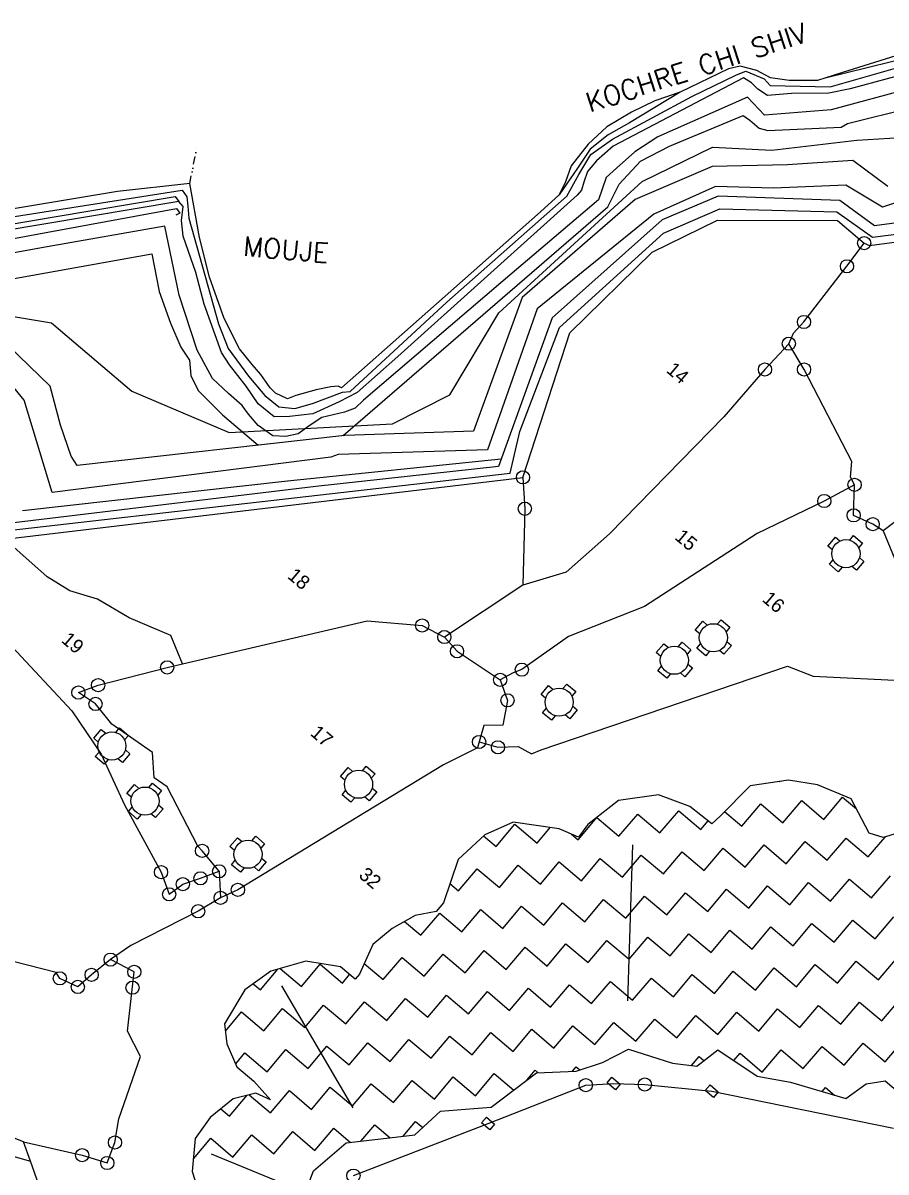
# Model space of a CAD drawing. Header units: metres. Extents: x 343167 to 344976, y 1761516 to 1763297.
# Drawn here: x 343777 to 344332, y 1762542 to 1763279 of the extents above; entities that cross this region are included whole.
import ezdxf

# ---------------------------------------------------------------- set-up
doc = ezdxf.new("R2010")
doc.units = ezdxf.units.M
doc.header["$MEASUREMENT"] = 0
doc.linetypes.add('DIVIDE', pattern=[1.25, 0.5, -0.25, 0, -0.25, 0, -0.25])
for name, color, linetype in [('LINE_WATER', 4, 'Continuous'), ('POLY_HATCH', 12, 'Continuous'), ('POLY_PARCEL', 6, 'Continuous'), ('POLY_WATER', 4, 'Continuous'), ('SYM_ARROW', 1, 'Continuous'), ('TEXT_MAPOUT', 7, 'Continuous'), ('TEXT_PARCEL', 7, 'Continuous'), ('V_BOUND_LINE', 7, 'Continuous'), ('V_DIVIDE_LINE', 7, 'DIVIDE')]:
    doc.layers.add(name, color=color, linetype=linetype)
doc.styles.get("Standard").update_dxf_attribs({"font": 'simplex.shx'})
doc.styles.add('TEXT_MAP', font='')
doc.styles.get('TEXT_MAP').set_extended_font_data('Kruti Dev 050')

msp = doc.modelspace()

# ---------------------------------------------------------------- linework, layer by layer
for points in [[(344297.1, 1762940.94), (344294.19, 1762943.41), (344299.02, 1762949.1), (344301.93, 1762946.64)], [(344308.25, 1762947.17), (344310.72, 1762950.07), (344316.41, 1762945.25), (344313.95, 1762942.34)], [(344303.32, 1762929.79), (344300.86, 1762926.88), (344295.16, 1762931.71), (344297.63, 1762934.62)], [(344314.48, 1762936.01), (344317.38, 1762933.55), (344312.56, 1762927.85), (344309.65, 1762930.31)], [(344211.97, 1762886.98), (344209.06, 1762889.44), (344213.89, 1762895.14), (344216.79, 1762892.67)], [(344223.12, 1762893.2), (344225.58, 1762896.1), (344231.28, 1762891.28), (344228.82, 1762888.37)], [(344186.93, 1762872.54), (344184.03, 1762875), (344188.85, 1762880.7), (344191.76, 1762878.24)], [(344198.09, 1762878.76), (344200.55, 1762881.67), (344206.25, 1762876.84), (344203.79, 1762873.93)], [(344218.19, 1762875.82), (344215.73, 1762872.92), (344210.03, 1762877.74), (344212.49, 1762880.65)], [(344229.34, 1762882.04), (344232.25, 1762879.58), (344227.42, 1762873.88), (344224.51, 1762876.35)], [(344193.16, 1762861.39), (344190.69, 1762858.48), (344185, 1762863.3), (344187.46, 1762866.21)], [(344204.31, 1762867.61), (344207.22, 1762865.14), (344202.39, 1762859.45), (344199.48, 1762861.91)], [(344112.95, 1762845.65), (344110.04, 1762848.11), (344114.87, 1762853.81), (344117.77, 1762851.34)], [(344124.1, 1762851.87), (344126.56, 1762854.78), (344132.26, 1762849.95), (344129.8, 1762847.04)], [(344130.32, 1762840.72), (344133.23, 1762838.25), (344128.4, 1762832.56), (344125.5, 1762835.02)], [(344119.17, 1762834.49), (344116.71, 1762831.59), (344111.01, 1762836.41), (344113.47, 1762839.32)], [(343836.9, 1762823.72), (343839.36, 1762826.62), (343845.06, 1762821.8), (343842.6, 1762818.89)], [(343825.75, 1762817.5), (343822.84, 1762819.96), (343827.67, 1762825.66), (343830.58, 1762823.19)], [(343831.97, 1762806.34), (343829.51, 1762803.44), (343823.81, 1762808.26), (343826.27, 1762811.17)], [(343843.12, 1762812.56), (343846.03, 1762810.1), (343841.2, 1762804.4), (343838.3, 1762806.87)], [(343984.19, 1762792.96), (343981.28, 1762795.42), (343986.11, 1762801.12), (343989.01, 1762798.65)], [(343995.34, 1762799.18), (343997.8, 1762802.08), (344003.5, 1762797.26), (344001.04, 1762794.35)], [(343847, 1762782.13), (343844.09, 1762784.59), (343848.92, 1762790.29), (343851.82, 1762787.83)], [(343858.15, 1762788.35), (343860.61, 1762791.26), (343866.31, 1762786.43), (343863.85, 1762783.53)], [(343990.41, 1762781.8), (343987.94, 1762778.9), (343982.25, 1762783.72), (343984.71, 1762786.63)], [(344001.56, 1762788.02), (344004.47, 1762785.56), (343999.64, 1762779.86), (343996.73, 1762782.33)], [(343853.22, 1762770.98), (343850.76, 1762768.07), (343845.06, 1762772.9), (343847.52, 1762775.8)], [(343864.37, 1762777.2), (343867.28, 1762774.74), (343862.45, 1762769.04), (343859.55, 1762771.5)], [(343913.18, 1762748), (343910.28, 1762750.46), (343915.1, 1762756.16), (343918.01, 1762753.7)], [(343924.34, 1762754.22), (343926.8, 1762757.13), (343932.5, 1762752.3), (343930.03, 1762749.39)], [(343919.41, 1762736.85), (343916.94, 1762733.94), (343911.25, 1762738.77), (343913.71, 1762741.67)], [(343930.56, 1762743.07), (343933.47, 1762740.61), (343928.64, 1762734.91), (343925.73, 1762737.37)]]:
    msp.add_lwpolyline(points)
for points in [[(344155.55, 1762602.48), (344160.83, 1762598), (344157.74, 1762594.34), (344152.45, 1762598.82)], [(344218.53, 1762597.5), (344223.81, 1762593.02), (344220.72, 1762589.36), (344215.43, 1762593.84)], [(344074.89, 1762576.7), (344080.17, 1762572.23), (344077.08, 1762568.57), (344071.79, 1762573.05)]]:
    msp.add_lwpolyline(points, close=True)
for centre, radius in [((344317.51, 1763137.86), 4.24), ((344306.44, 1763122.96), 4.24), ((344278.85, 1763087.21), 4.24), ((344269.11, 1763073.26), 4.24), ((344253.79, 1763056.69), 4.24), ((344278.88, 1763056.72), 4.24), ((344098.4, 1762987.48), 4.24), ((344311.35, 1762982.73), 4.24), ((344291.88, 1762972.3), 4.24), ((344099.63, 1762967.33), 4.24), ((344310.75, 1762963.09), 4.24), ((344322.98, 1762957.38), 4.24), ((344305.79, 1762938.48), 9.03), ((344033.65, 1762892.37), 4.24), ((344220.65, 1762884.51), 9.03), ((344047.92, 1762884.97), 4.24), ((344056.07, 1762875.8), 4.24), ((344195.62, 1762870.07), 9.03), ((343869.92, 1762865.48), 4.24), ((344097.69, 1762864.03), 4.24), ((343825.58, 1762854.11), 4.24), ((344083.73, 1762857.47), 4.24), ((343812.95, 1762849.31), 4.24), ((344088.52, 1762844.34), 4.24), ((344121.63, 1762843.18), 9.03), ((343823.94, 1762842.04), 4.24), ((343834.44, 1762815.03), 9.03), ((344070.22, 1762817.62), 4.24), ((344082.36, 1762814.18), 4.24), ((343992.87, 1762790.49), 9.03), ((343855.69, 1762779.67), 9.03), ((343892.37, 1762747.72), 4.24), ((343921.87, 1762745.53), 9.03), ((343866.01, 1762734.06), 4.24), ((343903.35, 1762734.61), 4.24), ((343879.97, 1762726.29), 4.24), ((343891.36, 1762730.09), 4.24), ((343871.23, 1762719.83), 4.24), ((343915.38, 1762722.74), 4.24), ((343904.3, 1762717.51), 4.24), ((343889.89, 1762708.94), 4.24), ((343833.65, 1762677.89), 4.24), ((343821.45, 1762668.1), 4.24), ((343848.84, 1762670.01), 4.24), ((343801.07, 1762665.87), 4.24), ((343812.59, 1762660.37), 4.24), ((343847.68, 1762659.88), 4.24), ((344138.72, 1762597.26), 4.24), ((344176.68, 1762597.76), 4.24), ((343836.42, 1762560.46), 4.24), ((343815.35, 1762552.37), 4.24), ((343831.5, 1762547.34), 4.24), ((343989.54, 1762539.21), 4.24)]:
    msp.add_circle(centre, radius)
at = {"layer": 'LINE_WATER'}
for p, q in [((344373.51, 1763263.79), (344292.42, 1763243.82)), ((344295.74, 1763238.13), (344374.48, 1763260.65)), ((344235.58, 1763245.97), (344241.54, 1763248.19)), ((344241.54, 1763248.19), (344253.26, 1763243.25)), ((344369.17, 1763253.25), (344308.47, 1763236.91)), ((344240.02, 1763243.92), (344156.33, 1763200.05)), ((344206.81, 1763231.93), (344235.58, 1763245.97)), ((344245.08, 1763240.84), (344240.02, 1763243.92)), ((344249.15, 1763236.58), (344245.08, 1763240.84)), ((344253.26, 1763243.25), (344257.05, 1763239.13)), ((344257.05, 1763239.13), (344295.74, 1763238.13)), ((344155.97, 1763204.64), (344206.81, 1763231.93)), ((344199.24, 1763234.67), (344166.87, 1763214.97)), ((344242.66, 1763231.44), (344184.9, 1763206.06)), ((344253.43, 1763219.99), (344242.66, 1763231.44)), ((344255.39, 1763232.51), (344249.15, 1763236.58)), ((344270.78, 1763233.99), (344255.39, 1763232.51)), ((344294.72, 1763234.03), (344270.78, 1763233.99)), ((344308.47, 1763236.91), (344294.72, 1763234.03)), ((344347.04, 1763237.07), (344296.36, 1763223.34)), ((344306.73, 1763214.71), (344384.89, 1763234.04)), ((344192.59, 1763200.16), (344239.89, 1763219.71)), ((344239.89, 1763219.71), (344244.11, 1763216.74)), ((344244.11, 1763216.74), (344250.16, 1763211.61)), ((344296.36, 1763223.34), (344253.43, 1763219.99)), ((344166.87, 1763214.97), (344153.16, 1763207.27)), ((344250.16, 1763211.61), (344255.59, 1763210.07)), ((344255.59, 1763210.07), (344302.74, 1763212.29)), ((344302.74, 1763212.29), (344306.73, 1763214.71)), ((344153.16, 1763207.27), (344141.65, 1763198.25)), ((344142.06, 1763194.64), (344155.97, 1763204.64)), ((344184.9, 1763206.06), (344170.17, 1763196.46)), ((344141.65, 1763198.25), (344133.4, 1763185.91)), ((344134.36, 1763181.81), (344142.06, 1763194.64)), ((344156.33, 1763200.05), (344145.61, 1763190.73)), ((344170.17, 1763196.46), (344158.47, 1763185.94)), ((344173.88, 1763190.35), (344192.59, 1763200.16)), ((344145.61, 1763190.73), (344139.85, 1763183.92)), ((344160.21, 1763175.66), (344173.88, 1763190.35)), ((344268.31, 1763188.1), (344219.79, 1763187.11)), ((344310.28, 1763190.95), (344268.31, 1763188.1)), ((344332.62, 1763174.09), (344310.28, 1763190.95)), ((344133.4, 1763185.91), (344121.57, 1763168.76)), ((344126.67, 1763167.91), (344134.36, 1763181.81)), ((344139.85, 1763183.92), (344137.58, 1763176.96)), ((344151.93, 1763179.87), (344146.83, 1763165.62)), ((344158.47, 1763185.94), (344151.93, 1763179.87)), ((344219.79, 1763187.11), (344170.47, 1763165.79)), ((344137.58, 1763176.96), (344136.05, 1763171.81)), ((344152.81, 1763161.15), (344160.21, 1763175.66)), ((344222.05, 1763174.25), (344182.42, 1763156.42)), ((344259.23, 1763173.18), (344222.05, 1763174.25)), ((344305.79, 1763174.94), (344259.23, 1763173.18)), ((344329.32, 1763160.9), (344305.79, 1763174.94)), ((343709.87, 1763145.34), (343879.48, 1763171.77)), ((343796.01, 1763154.57), (343875.12, 1763167.8)), ((343875.12, 1763167.8), (343877.4, 1763164.49)), ((343879.48, 1763171.77), (343882.61, 1763167.46)), ((343882.61, 1763167.46), (343883.27, 1763161.55)), ((344133.26, 1763168.53), (344018.14, 1763064.97)), ((344049.56, 1763099.84), (344126.67, 1763167.91)), ((344146.83, 1763165.62), (344085.62, 1763113.72)), ((344170.47, 1763165.79), (344097.93, 1763103)), ((344136.05, 1763171.81), (344133.26, 1763168.53)), ((344223.76, 1763168.07), (344187.86, 1763152.73)), ((344301.92, 1763165.18), (344223.76, 1763168.07)), ((344324.04, 1763148.91), (344301.92, 1763165.18)), ((344322.76, 1763141.68), (344559.15, 1763171.98)), ((343877.4, 1763164.49), (343762.79, 1763145.33)), ((343793.36, 1763144.84), (343875.92, 1763160.13)), ((343875.92, 1763160.13), (343878.12, 1763157.08)), ((343880.12, 1763161.38), (343877.4, 1763164.49)), ((343879.17, 1763152.29), (343880.12, 1763161.38)), ((343883.27, 1763161.55), (343883.92, 1763153.78)), ((343982.92, 1763014.26), (344152.81, 1763161.15)), ((344188.7, 1763144.23), (344224.79, 1763159.76)), ((344224.79, 1763159.76), (344299.97, 1763157.9)), ((344299.97, 1763157.9), (344322.76, 1763141.68)), ((344396.79, 1763158.65), (344324.04, 1763148.91)), ((344337.63, 1763163.62), (344329.32, 1763160.9)), ((343580.58, 1763117.07), (343796.01, 1763154.57)), ((343878.12, 1763157.08), (343875.42, 1763155.78)), ((343880.24, 1763142.39), (343879.17, 1763152.29)), ((343883.92, 1763153.78), (343902.95, 1763086.12)), ((344182.42, 1763156.42), (344107.42, 1763095.75)), ((344187.86, 1763152.73), (344117.17, 1763089.86)), ((343586.77, 1763106.56), (343793.36, 1763144.84)), ((343868.52, 1763148.79), (343792.9, 1763135.56)), ((343877.68, 1763104.38), (343868.52, 1763148.79)), ((344121.9, 1763083.65), (344188.7, 1763144.23)), ((343792.9, 1763135.56), (343656.24, 1763110.14)), ((343888.29, 1763118.94), (343880.24, 1763142.39)), ((343598.38, 1763084.47), (343860.1, 1763130.86)), ((343860.1, 1763130.86), (343864.76, 1763106.75)), ((343893.63, 1763098.67), (343888.29, 1763118.94)), ((344085.62, 1763113.72), (343996.04, 1763037.01)), ((343864.76, 1763106.75), (343872.08, 1763086.5)), ((343889.28, 1763069.06), (343877.68, 1763104.38)), ((343904.84, 1763067.58), (343893.63, 1763098.67)), ((343987.37, 1763042.49), (344049.56, 1763099.84)), ((344097.93, 1763103), (344066.75, 1763017.16)), ((344107.42, 1763095.75), (344075.66, 1763005.11)), ((343872.08, 1763086.5), (343878.65, 1763071.15)), ((343902.95, 1763086.12), (343909.19, 1763070.13)), ((344117.17, 1763089.86), (344082.79, 1762994.42)), ((343794.89, 1763045.91), (343760.26, 1763079.31)), ((344096.32, 1763016.91), (344121.9, 1763083.65)), ((343878.65, 1763071.15), (343884.33, 1763062.68)), ((343909.19, 1763070.13), (343922.26, 1763052.47)), ((343884.33, 1763062.68), (343885.15, 1763052.82)), ((343899.08, 1763050.9), (343889.28, 1763069.06)), ((343909.89, 1763059.71), (343904.84, 1763067.58)), ((344018.14, 1763064.97), (343992, 1763041.86)), ((343778.22, 1763037), (343758.17, 1763061.23)), ((343920.77, 1763045.99), (343909.89, 1763059.71)), ((343885.15, 1763052.82), (343889.92, 1763043.28)), ((343909.28, 1763041.24), (343899.08, 1763050.9)), ((343922.26, 1763052.47), (343932.67, 1763039.94)), ((343801.37, 1763020.97), (343794.89, 1763045.91)), ((343889.92, 1763043.28), (343905.45, 1763027.68)), ((343918.2, 1763033.69), (343909.28, 1763041.24)), ((343928.29, 1763034.67), (343920.77, 1763045.99)), ((343932.67, 1763039.94), (343941.58, 1763032.71)), ((343963.25, 1763034.94), (343982.5, 1763042.09)), ((343992, 1763041.86), (343980.31, 1763036.02)), ((343982.5, 1763042.09), (343987.37, 1763042.49)), ((343796.11, 1762977.7), (343778.22, 1763037)), ((343922.18, 1763027.94), (343918.2, 1763033.69)), ((343938.74, 1763026.28), (343928.29, 1763034.67)), ((343941.58, 1763032.71), (343951.91, 1763031.77)), ((343951.91, 1763031.77), (343963.25, 1763034.94)), ((343980.31, 1763036.02), (343963.41, 1763028.3)), ((343996.04, 1763037.01), (343990.68, 1763032)), ((343905.45, 1763027.68), (343928.43, 1763008.12)), ((343928.31, 1763020.71), (343922.18, 1763027.94)), ((343948.46, 1763026.59), (343938.74, 1763026.28)), ((343963.41, 1763028.3), (343948.46, 1763026.59)), ((343969.26, 1763025.98), (343962.51, 1763021.31)), ((343983.9, 1763029.32), (343969.26, 1763025.98)), ((343990.68, 1763032), (343983.9, 1763029.32)), ((343808.29, 1763001.07), (343801.37, 1763020.97)), ((343937.7, 1763014.11), (343928.31, 1763020.71)), ((343962.51, 1763021.31), (343954.16, 1763015.46)), ((343984.05, 1763014.38), (343812.16, 1762995.03)), ((343946.2, 1763013.71), (343937.7, 1763014.11)), ((343954.16, 1763015.46), (343946.2, 1763013.71)), ((344066.75, 1763017.16), (343984.05, 1763014.38)), ((344090.27, 1762990.2), (344096.32, 1763016.91)), ((344075.66, 1763005.11), (343979.67, 1763002.08)), ((343974.94, 1763000.48), (343796.11, 1762977.7)), ((343812.16, 1762995.03), (343808.29, 1763001.07)), ((344084.49, 1762999.13), (343947.26, 1762985.01)), ((343979.67, 1763002.08), (343974.94, 1763000.48)), ((343767.75, 1762953.33), (344090.27, 1762990.2)), ((344082.79, 1762994.42), (343965.33, 1762981.56)), ((343965.33, 1762981.56), (343771.53, 1762958.24)), ((343947.26, 1762985.01), (343777.1, 1762965.99))]:
    msp.add_line(p, q, dxfattribs=at)
at = {"layer": 'POLY_HATCH'}
for p, q in [((344244.25, 1762789.53), (344224.93, 1762770.06)), ((344268.99, 1762793.09), (344244.25, 1762789.53)), ((344287.5, 1762790.05), (344268.99, 1762793.09)), ((344309.19, 1762781.1), (344287.5, 1762790.05)), ((344185.47, 1762783.68), (344159.71, 1762780.03)), ((344205.52, 1762776.13), (344185.47, 1762783.68)), ((344159.71, 1762780.03), (344140.05, 1762764.62)), ((344219.73, 1762765.03), (344205.52, 1762776.13)), ((344320.74, 1762759.06), (344309.19, 1762781.1)), ((344224.93, 1762770.06), (344219.73, 1762765.03)), ((344092.07, 1762766.07), (344073.85, 1762757.93)), ((344121.55, 1762761.85), (344092.07, 1762766.07)), ((344134.09, 1762756.47), (344121.55, 1762761.85)), ((344140.05, 1762764.62), (344134.09, 1762756.47)), ((344361.55, 1762765.99), (344329.66, 1762756.22)), ((344073.85, 1762757.93), (344056.76, 1762742.22)), ((344329.66, 1762756.22), (344320.74, 1762759.06)), ((344056.76, 1762742.22), (344047.33, 1762714.37)), ((344042.68, 1762708.88), (344029.11, 1762706.23)), ((344047.33, 1762714.37), (344042.68, 1762708.88)), ((344029.11, 1762706.23), (344014.47, 1762697.88)), ((344014.47, 1762697.88), (344002.04, 1762687.66)), ((344002.04, 1762687.66), (343993.41, 1762668.56)), ((343958.99, 1762676.97), (343936.53, 1762670.53)), ((343981.28, 1762673.18), (343958.99, 1762676.97)), ((343990.62, 1762665.26), (343981.28, 1762673.18)), ((343936.53, 1762670.53), (343919.78, 1762658.58)), ((343993.41, 1762668.56), (343990.62, 1762665.26)), ((343919.78, 1762658.58), (343906.8, 1762636.57)), ((343906.8, 1762636.57), (343908.36, 1762623.92)), ((343908.36, 1762623.92), (343914.71, 1762609.12)), ((344149.5, 1762611.78), (344166.17, 1762620.31)), ((344166.17, 1762620.31), (344194.5, 1762611.39)), ((344209.98, 1762609.6), (344223.43, 1762619.9)), ((344223.43, 1762619.9), (344248.85, 1762603.08)), ((343914.71, 1762609.12), (343925.7, 1762599.8)), ((344078.01, 1762583.26), (344107.13, 1762605.24)), ((344107.13, 1762605.24), (344132.59, 1762606.31)), ((344132.59, 1762606.31), (344149.5, 1762611.78)), ((344194.5, 1762611.39), (344209.98, 1762609.6)), ((343925.7, 1762599.8), (343936.4, 1762587.91)), ((344248.85, 1762603.08), (344270.12, 1762599.21)), ((344270.12, 1762599.21), (344290.55, 1762593.22)), ((344305.73, 1762588.85), (344318.79, 1762598.12)), ((344318.79, 1762598.12), (344330.88, 1762600.14)), ((344330.88, 1762600.14), (344351.22, 1762582.9)), ((343926.85, 1762592.23), (343912.34, 1762588.49)), ((343936.4, 1762587.91), (343926.85, 1762592.23)), ((344290.55, 1762593.22), (344305.73, 1762588.85)), ((343912.34, 1762588.49), (343897.5, 1762576.54)), ((344045.53, 1762580.59), (344066.85, 1762582.34)), ((344066.85, 1762582.34), (344078.01, 1762583.26)), ((343897.5, 1762576.54), (343887.9, 1762562.98)), ((344028.91, 1762565.43), (344045.53, 1762580.59)), ((343887.9, 1762562.98), (343886.08, 1762541.88)), ((343963.91, 1762542.21), (343984.89, 1762560.28)), ((343984.89, 1762560.28), (344016.27, 1762563.88)), ((344016.27, 1762563.88), (344028.91, 1762565.43)), ((343886.08, 1762541.88), (343890.95, 1762526.44)), ((343957.61, 1762525.86), (343963.91, 1762542.21))]:
    msp.add_line(p, q, dxfattribs=at)
at = {"layer": 'POLY_HATCH', "linetype": 'Continuous'}
for p, q in [((344262.96, 1762792.22), (344263.13, 1762792.08)), ((344263.13, 1762792.08), (344263.29, 1762792.27)), ((344291.62, 1762767.95), (344303.68, 1762782.19)), ((344303.68, 1762782.19), (344312.56, 1762774.67)), ((344239, 1762763.59), (344251.06, 1762777.84)), ((344251.06, 1762777.84), (344265.31, 1762765.77)), ((344265.31, 1762765.77), (344277.37, 1762780.02)), ((344277.37, 1762780.02), (344291.62, 1762767.95)), ((344133.75, 1762754.88), (344145.82, 1762769.13)), ((344145.82, 1762769.13), (344160.06, 1762757.06)), ((344160.06, 1762757.06), (344172.13, 1762771.3)), ((344172.13, 1762771.3), (344186.38, 1762759.24)), ((344186.38, 1762759.24), (344198.44, 1762773.48)), ((344198.44, 1762773.48), (344212.69, 1762761.42)), ((344212.69, 1762761.42), (344217.33, 1762766.9)), ((344227.87, 1762773.02), (344239, 1762763.59)), ((344081.13, 1762750.53), (344093.2, 1762764.77)), ((344093.2, 1762764.77), (344107.44, 1762752.71)), ((344107.44, 1762752.71), (344115.88, 1762762.66)), ((344073.15, 1762757.29), (344081.13, 1762750.53)), ((344129.62, 1762758.38), (344133.75, 1762754.88)), ((344267.48, 1762739.46), (344279.55, 1762753.71)), ((344279.55, 1762753.71), (344293.79, 1762741.64)), ((344293.79, 1762741.64), (344305.86, 1762755.88)), ((344305.86, 1762755.88), (344320.11, 1762743.82)), ((344320.11, 1762743.82), (344330.94, 1762756.61)), ((344162.24, 1762730.75), (344174.31, 1762744.99)), ((344174.31, 1762744.99), (344188.55, 1762732.93)), ((344188.55, 1762732.93), (344200.62, 1762747.17)), ((344200.62, 1762747.17), (344214.86, 1762735.11)), ((344214.86, 1762735.11), (344226.93, 1762749.35)), ((344226.93, 1762749.35), (344241.17, 1762737.28)), ((344241.17, 1762737.28), (344253.24, 1762751.53)), ((344253.24, 1762751.53), (344267.48, 1762739.46)), ((344083.31, 1762724.22), (344095.38, 1762738.46)), ((344095.38, 1762738.46), (344109.62, 1762726.39)), ((344109.62, 1762726.39), (344121.69, 1762740.64)), ((344121.69, 1762740.64), (344135.93, 1762728.57)), ((344135.93, 1762728.57), (344148, 1762742.82)), ((344148, 1762742.82), (344162.24, 1762730.75)), ((344057, 1762722.04), (344069.07, 1762736.28)), ((344069.07, 1762736.28), (344083.31, 1762724.22)), ((344322.28, 1762717.51), (344334.35, 1762731.75)), ((344051.51, 1762726.69), (344057, 1762722.04)), ((344217.04, 1762708.8), (344229.11, 1762723.04)), ((344229.11, 1762723.04), (344243.35, 1762710.97)), ((344243.35, 1762710.97), (344255.42, 1762725.22)), ((344255.42, 1762725.22), (344269.66, 1762713.15)), ((344269.66, 1762713.15), (344281.73, 1762727.4)), ((344281.73, 1762727.4), (344295.97, 1762715.33)), ((344295.97, 1762715.33), (344308.04, 1762729.57)), ((344308.04, 1762729.57), (344322.28, 1762717.51)), ((344138.11, 1762702.26), (344150.18, 1762716.51)), ((344150.18, 1762716.51), (344164.42, 1762704.44)), ((344164.42, 1762704.44), (344176.49, 1762718.68)), ((344176.49, 1762718.68), (344190.73, 1762706.62)), ((344190.73, 1762706.62), (344202.8, 1762720.86)), ((344202.8, 1762720.86), (344217.04, 1762708.8)), ((344032.87, 1762693.55), (344044.93, 1762707.79)), ((344044.93, 1762707.79), (344059.18, 1762695.73)), ((344059.18, 1762695.73), (344071.25, 1762709.97)), ((344071.25, 1762709.97), (344085.49, 1762697.91)), ((344085.49, 1762697.91), (344097.56, 1762712.15)), ((344097.56, 1762712.15), (344111.8, 1762700.08)), ((344111.8, 1762700.08), (344123.87, 1762714.33)), ((344123.87, 1762714.33), (344138.11, 1762702.26)), ((344022.41, 1762702.41), (344032.87, 1762693.55)), ((344271.84, 1762686.84), (344283.91, 1762701.08)), ((344283.91, 1762701.08), (344298.15, 1762689.02)), ((344298.15, 1762689.02), (344310.22, 1762703.26)), ((344310.22, 1762703.26), (344324.46, 1762691.2)), ((344324.46, 1762691.2), (344336.53, 1762705.44)), ((344192.91, 1762680.31), (344204.98, 1762694.55)), ((344204.98, 1762694.55), (344219.22, 1762682.49)), ((344219.22, 1762682.49), (344231.29, 1762696.73)), ((344231.29, 1762696.73), (344245.53, 1762684.66)), ((344245.53, 1762684.66), (344257.6, 1762698.91)), ((344257.6, 1762698.91), (344271.84, 1762686.84)), ((344087.67, 1762671.6), (344099.73, 1762685.84)), ((344099.73, 1762685.84), (344113.98, 1762673.77)), ((344113.98, 1762673.77), (344126.04, 1762688.02)), ((344126.04, 1762688.02), (344140.29, 1762675.95)), ((344140.29, 1762675.95), (344152.35, 1762690.2)), ((344152.35, 1762690.2), (344166.6, 1762678.13)), ((344166.6, 1762678.13), (344178.66, 1762692.37)), ((344178.66, 1762692.37), (344192.91, 1762680.31)), ((344008.74, 1762665.06), (344020.8, 1762679.31)), ((344020.8, 1762679.31), (344035.05, 1762667.24)), ((344035.05, 1762667.24), (344047.11, 1762681.48)), ((344047.11, 1762681.48), (344061.36, 1762669.42)), ((344061.36, 1762669.42), (344073.42, 1762683.66)), ((344073.42, 1762683.66), (344087.67, 1762671.6)), ((344326.64, 1762664.89), (344338.71, 1762679.13)), ((343929.8, 1762658.53), (343941.07, 1762671.83)), ((343942.5, 1762672.24), (343956.11, 1762660.71)), ((343956.11, 1762660.71), (343968.18, 1762674.95)), ((343968.18, 1762674.95), (343982.43, 1762662.88)), ((343996.51, 1762675.42), (344008.74, 1762665.06)), ((344247.71, 1762658.35), (344259.77, 1762672.6)), ((344259.77, 1762672.6), (344274.02, 1762660.53)), ((344274.02, 1762660.53), (344286.08, 1762674.77)), ((344286.08, 1762674.77), (344300.33, 1762662.71)), ((344300.33, 1762662.71), (344312.39, 1762676.95)), ((344312.39, 1762676.95), (344326.64, 1762664.89)), ((343982.43, 1762662.88), (343987.02, 1762668.31)), ((344142.47, 1762649.64), (344154.53, 1762663.89)), ((344154.53, 1762663.89), (344168.78, 1762651.82)), ((344168.78, 1762651.82), (344180.84, 1762666.06)), ((344180.84, 1762666.06), (344195.09, 1762654)), ((344195.09, 1762654), (344207.15, 1762668.24)), ((344207.15, 1762668.24), (344221.4, 1762656.17)), ((344221.4, 1762656.17), (344233.46, 1762670.42)), ((344233.46, 1762670.42), (344247.71, 1762658.35)), ((343925.19, 1762662.44), (343929.8, 1762658.53)), ((344063.53, 1762643.11), (344075.6, 1762657.35)), ((344075.6, 1762657.35), (344089.84, 1762645.29)), ((344089.84, 1762645.29), (344101.91, 1762659.53)), ((344101.91, 1762659.53), (344116.16, 1762647.46)), ((344116.16, 1762647.46), (344128.22, 1762661.71)), ((344128.22, 1762661.71), (344142.47, 1762649.64)), ((343984.6, 1762636.57), (343996.67, 1762650.82)), ((343996.67, 1762650.82), (344010.91, 1762638.75)), ((344010.91, 1762638.75), (344022.98, 1762653)), ((344022.98, 1762653), (344037.22, 1762640.93)), ((344037.22, 1762640.93), (344049.29, 1762655.17)), ((344049.29, 1762655.17), (344063.53, 1762643.11)), ((344302.51, 1762636.4), (344314.57, 1762650.64)), ((344314.57, 1762650.64), (344328.82, 1762638.58)), ((344328.82, 1762638.58), (344340.88, 1762652.82)), ((343907.36, 1762632.03), (343917.74, 1762644.29)), ((343917.74, 1762644.29), (343931.98, 1762632.22)), ((343931.98, 1762632.22), (343944.05, 1762646.46)), ((343944.05, 1762646.46), (343958.29, 1762634.4)), ((343958.29, 1762634.4), (343970.36, 1762648.64)), ((343970.36, 1762648.64), (343984.6, 1762636.57)), ((344197.26, 1762627.69), (344209.33, 1762641.93)), ((344209.33, 1762641.93), (344223.57, 1762629.86)), ((344223.57, 1762629.86), (344235.64, 1762644.11)), ((344235.64, 1762644.11), (344249.89, 1762632.04)), ((344249.89, 1762632.04), (344261.95, 1762646.29)), ((344261.95, 1762646.29), (344276.2, 1762634.22)), ((344276.2, 1762634.22), (344288.26, 1762648.46)), ((344288.26, 1762648.46), (344302.51, 1762636.4)), ((344118.33, 1762621.15), (344130.4, 1762635.4)), ((344130.4, 1762635.4), (344144.64, 1762623.33)), ((344144.64, 1762623.33), (344156.71, 1762637.57)), ((344156.71, 1762637.57), (344170.95, 1762625.51)), ((344170.95, 1762625.51), (344183.02, 1762639.75)), ((344183.02, 1762639.75), (344197.26, 1762627.69)), ((344013.09, 1762612.44), (344025.16, 1762626.69)), ((344025.16, 1762626.69), (344039.4, 1762614.62)), ((344039.4, 1762614.62), (344051.47, 1762628.86)), ((344051.47, 1762628.86), (344065.71, 1762616.8)), ((344065.71, 1762616.8), (344077.78, 1762631.04)), ((344077.78, 1762631.04), (344092.02, 1762618.98)), ((344092.02, 1762618.98), (344104.09, 1762633.22)), ((344104.09, 1762633.22), (344118.33, 1762621.15)), ((343934.16, 1762605.91), (343946.23, 1762620.15)), ((343946.23, 1762620.15), (343960.47, 1762608.09)), ((343960.47, 1762608.09), (343972.54, 1762622.33)), ((343972.54, 1762622.33), (343986.78, 1762610.26)), ((343986.78, 1762610.26), (343998.85, 1762624.51)), ((343998.85, 1762624.51), (344013.09, 1762612.44)), ((344252.06, 1762605.73), (344264.13, 1762619.98)), ((344264.13, 1762619.98), (344278.37, 1762607.91)), ((344278.37, 1762607.91), (344290.44, 1762622.15)), ((344290.44, 1762622.15), (344304.68, 1762610.09)), ((344304.68, 1762610.09), (344316.75, 1762624.33)), ((344316.75, 1762624.33), (344330.99, 1762612.27)), ((344330.99, 1762612.27), (344343.06, 1762626.51)), ((343913.94, 1762610.92), (343919.92, 1762617.97)), ((343919.92, 1762617.97), (343934.16, 1762605.91)), ((344206.73, 1762609.98), (344211.51, 1762615.62)), ((344211.51, 1762615.62), (344214.52, 1762613.07)), ((344233.79, 1762613.04), (344237.82, 1762617.8)), ((344237.82, 1762617.8), (344252.06, 1762605.73)), ((344067.89, 1762590.49), (344079.96, 1762604.73)), ((344079.96, 1762604.73), (344092.44, 1762594.15)), ((344100.81, 1762600.47), (344106.27, 1762606.91)), ((344106.27, 1762606.91), (344108.19, 1762605.28)), ((344130.14, 1762606.2), (344132.58, 1762609.09)), ((344132.58, 1762609.09), (344134.95, 1762607.07)), ((343988.96, 1762583.95), (344001.03, 1762598.2)), ((344001.03, 1762598.2), (344015.27, 1762586.13)), ((344015.27, 1762586.13), (344027.34, 1762600.38)), ((344027.34, 1762600.38), (344041.58, 1762588.31)), ((344041.58, 1762588.31), (344053.65, 1762602.55)), ((344053.65, 1762602.55), (344067.89, 1762590.49)), ((343910.03, 1762577.42), (343921.38, 1762590.82)), ((343922.69, 1762591.16), (343936.34, 1762579.6)), ((343936.34, 1762579.6), (343948.4, 1762593.84)), ((343948.4, 1762593.84), (343962.65, 1762581.78)), ((343962.65, 1762581.78), (343974.71, 1762596.02)), ((343974.71, 1762596.02), (343988.96, 1762583.95)), ((344290.43, 1762593.26), (344292.62, 1762595.84)), ((344292.62, 1762595.84), (344298.37, 1762590.97)), ((343904.46, 1762582.14), (343910.03, 1762577.42)), ((343938.52, 1762553.29), (343950.58, 1762567.53)), ((343950.58, 1762567.53), (343964.83, 1762555.47)), ((343964.83, 1762555.47), (343976.89, 1762569.71)), ((343976.89, 1762569.71), (343987.64, 1762560.6)), ((343994.29, 1762561.36), (344003.2, 1762571.89)), ((344003.2, 1762571.89), (344013.08, 1762563.52)), ((344021.42, 1762564.52), (344029.51, 1762574.06)), ((344029.51, 1762574.06), (344034.11, 1762570.17)), ((343886.78, 1762549.97), (343897.96, 1762563.18)), ((343897.96, 1762563.18), (343912.21, 1762551.11)), ((343912.21, 1762551.11), (343924.27, 1762565.35)), ((343924.27, 1762565.35), (343938.52, 1762553.29))]:
    msp.add_line(p, q, dxfattribs=at)
at = {"layer": 'POLY_PARCEL'}
for p, q in [((344306.44, 1763122.96), (344317.51, 1763137.86)), ((344278.85, 1763087.21), (344306.44, 1763122.96)), ((344538.42, 1763111.04), (344329.66, 1762953.09)), ((344272.19, 1763079.95), (344278.85, 1763087.21)), ((344269.11, 1763073.26), (344272.19, 1763079.95)), ((344269.11, 1763073.26), (344253.79, 1763056.69)), ((344278.88, 1763056.72), (344269.11, 1763073.26)), ((344253.79, 1763056.69), (344227.43, 1763026.25)), ((344309.55, 1762997.69), (344278.88, 1763056.72)), ((344227.43, 1763026.25), (344153.9, 1762951.25)), ((344308.71, 1762987.54), (344309.55, 1762997.69)), ((344098.4, 1762987.48), (344099.63, 1762967.33)), ((344311.35, 1762982.73), (344291.88, 1762972.3)), ((344311.35, 1762982.73), (344308.71, 1762987.54)), ((344310.75, 1762963.09), (344311.35, 1762982.73)), ((344099.63, 1762967.33), (344098.34, 1762918.32)), ((344291.88, 1762972.3), (344248.75, 1762951.35)), ((344322.98, 1762957.38), (344310.75, 1762963.09)), ((344153.9, 1762951.25), (344126.05, 1762926.52)), ((344248.75, 1762951.35), (344176.51, 1762904.49)), ((344329.66, 1762953.09), (344322.98, 1762957.38)), ((344329.66, 1762953.09), (344357.46, 1762885.37)), ((343792.96, 1762923.68), (343765.65, 1762947.89)), ((343807.38, 1762914.74), (343792.96, 1762923.68)), ((344126.05, 1762926.52), (344098.34, 1762918.32)), ((343825.3, 1762909.37), (343807.38, 1762914.74)), ((344098.34, 1762918.32), (344047.92, 1762884.97)), ((343845.55, 1762897.36), (343825.3, 1762909.37)), ((344176.51, 1762904.49), (344127.74, 1762885.39)), ((343872.34, 1762885.89), (343845.55, 1762897.36)), ((343879.72, 1762867.75), (343998.41, 1762895.31)), ((343998.41, 1762895.31), (344033.65, 1762892.37)), ((344033.65, 1762892.37), (344047.92, 1762884.97)), ((343879.72, 1762867.75), (343872.34, 1762885.89)), ((344047.92, 1762884.97), (344056.07, 1762875.8)), ((344127.74, 1762885.39), (344097.69, 1762864.03)), ((343770.34, 1762878.7), (343808.77, 1762837.59)), ((344056.07, 1762875.8), (344083.73, 1762857.47)), ((343825.58, 1762854.11), (343869.92, 1762865.48)), ((343869.92, 1762865.48), (343879.72, 1762867.75)), ((344097.69, 1762864.03), (344092.17, 1762862.02)), ((344110.02, 1762812.54), (344268.18, 1762866.36)), ((344268.18, 1762866.36), (344284.7, 1762859.8)), ((344092.17, 1762862.02), (344083.73, 1762857.47)), ((344083.73, 1762857.47), (344088.52, 1762844.34)), ((344284.7, 1762859.8), (344345.76, 1762856.8)), ((343812.95, 1762849.31), (343825.58, 1762854.11)), ((343823.94, 1762842.04), (343812.95, 1762849.31)), ((343834.52, 1762829), (343823.94, 1762842.04)), ((344088.52, 1762844.34), (344085.47, 1762828.48)), ((343808.77, 1762837.59), (343827.66, 1762809.76)), ((343860.58, 1762810.93), (343834.52, 1762829)), ((344073.21, 1762828.08), (344070.22, 1762817.62)), ((344085.47, 1762828.48), (344073.21, 1762828.08)), ((344069.16, 1762813.92), (344047.48, 1762803.04)), ((344070.22, 1762817.62), (344069.16, 1762813.92)), ((344070.22, 1762817.62), (344082.36, 1762814.18)), ((344082.36, 1762814.18), (344095.32, 1762814.79)), ((344095.32, 1762814.79), (344103.91, 1762809.92)), ((344103.91, 1762809.92), (344110.02, 1762812.54)), ((343827.66, 1762809.76), (343842.53, 1762777.19)), ((343861.5, 1762794.66), (343860.58, 1762810.93)), ((344047.48, 1762803.04), (343915.38, 1762722.74)), ((343869.95, 1762788.73), (343861.5, 1762794.66)), ((343889.68, 1762750.81), (343869.95, 1762788.73)), ((343842.53, 1762777.19), (343866.01, 1762734.06)), ((343892.37, 1762747.72), (343889.68, 1762750.81)), ((343903.35, 1762734.61), (343892.37, 1762747.72)), ((343866.01, 1762734.06), (343871.23, 1762719.83)), ((343879.97, 1762726.29), (343891.36, 1762730.09)), ((343891.36, 1762730.09), (343903.35, 1762734.61)), ((343903.35, 1762734.61), (343904.3, 1762717.51)), ((343871.23, 1762719.83), (343879.97, 1762726.29)), ((343915.38, 1762722.74), (343904.3, 1762717.51)), ((343904.3, 1762717.51), (343889.89, 1762708.94)), ((343889.89, 1762708.94), (343846.6, 1762687.05)), ((343798.68, 1762669.59), (343715.5, 1762690.66)), ((343846.6, 1762687.05), (343833.65, 1762677.89)), ((343833.65, 1762677.89), (343821.45, 1762668.1)), ((343848.84, 1762670.01), (343833.65, 1762677.89)), ((343801.07, 1762665.87), (343798.68, 1762669.59)), ((343812.59, 1762660.37), (343801.07, 1762665.87)), ((343821.45, 1762668.1), (343812.59, 1762660.37)), ((343844.5, 1762632.04), (343848.84, 1762670.01)), ((343852.9, 1762615.67), (343844.5, 1762632.04)), ((343838.83, 1762575.71), (343852.9, 1762615.67)), ((343777.62, 1762560.98), (343654.02, 1762609.59)), ((344075.98, 1762572.64), (344138.72, 1762597.26)), ((344138.72, 1762597.26), (344156.64, 1762598.41)), ((344156.64, 1762598.41), (344176.68, 1762597.76)), ((344176.68, 1762597.76), (344219.62, 1762593.43)), ((344219.62, 1762593.43), (344336.25, 1762569.6)), ((343836.42, 1762560.46), (343838.83, 1762575.71)), ((343989.54, 1762539.21), (344075.98, 1762572.64)), ((343777.62, 1762560.98), (343815.35, 1762552.37)), ((343782.1, 1762548.47), (343777.62, 1762560.98)), ((343831.5, 1762547.34), (343836.42, 1762560.46)), ((343742.02, 1762559.79), (343782.1, 1762548.47)), ((343790.34, 1762525.42), (343782.1, 1762548.47)), ((343815.35, 1762552.37), (343831.5, 1762547.34))]:
    msp.add_line(p, q, dxfattribs=at)
at = {"layer": 'POLY_WATER'}
for p, q in [((344370.08, 1763268.12), (344303.61, 1763247.46)), ((344230.34, 1763249.81), (344199.24, 1763234.67)), ((344237.91, 1763251.4), (344230.34, 1763249.81)), ((344248.49, 1763248.66), (344237.91, 1763251.4)), ((344257.32, 1763243.85), (344248.49, 1763248.66)), ((344303.61, 1763247.46), (344287.54, 1763242.24)), ((344269.25, 1763242.18), (344257.32, 1763243.85)), ((344287.54, 1763242.24), (344269.25, 1763242.18)), ((344199.24, 1763234.67), (344183.08, 1763229.26)), ((344183.08, 1763229.26), (344168.04, 1763222)), ((344168.04, 1763222), (344152.35, 1763212.44)), ((344152.35, 1763212.44), (344140.27, 1763201.34)), ((344140.27, 1763201.34), (344129.4, 1763187.45)), ((344129.4, 1763187.45), (344125.67, 1763177.28)), ((343884.48, 1763176.15), (343837.97, 1763170.91)), ((343890.79, 1763141.39), (343884.48, 1763176.15)), ((344125.67, 1763177.28), (344121.57, 1763168.76)), ((343837.97, 1763170.91), (343668.54, 1763142.98)), ((344121.57, 1763168.76), (344109.72, 1763157.92)), ((344320.86, 1763136.36), (344564.27, 1763167.86)), ((344109.72, 1763157.92), (344009.57, 1763069.37)), ((344181.35, 1763131.97), (344223.25, 1763152.51)), ((344223.25, 1763152.51), (344300.35, 1763152.42)), ((344300.35, 1763152.42), (344317.51, 1763137.86)), ((343897.17, 1763116.03), (343890.79, 1763141.39)), ((344317.51, 1763137.86), (344320.86, 1763136.36)), ((344128.51, 1763080.16), (344181.35, 1763131.97)), ((343906.49, 1763089.41), (343897.17, 1763116.03)), ((343916.31, 1763069.95), (343906.49, 1763089.41)), ((344098.4, 1762987.48), (344128.51, 1763080.16)), ((343924.48, 1763059.85), (343916.31, 1763069.95)), ((344009.57, 1763069.37), (343981.97, 1763044.96)), ((343930.19, 1763053.42), (343924.48, 1763059.85)), ((343936.07, 1763044.86), (343930.19, 1763053.42)), ((343939.59, 1763041.48), (343936.07, 1763044.86)), ((343947.22, 1763037.8), (343939.59, 1763041.48)), ((343952.65, 1763039.97), (343947.22, 1763037.8)), ((343965.7, 1763043.63), (343952.65, 1763039.97)), ((343975.01, 1763045.68), (343965.7, 1763043.63)), ((343979.72, 1763046.07), (343975.01, 1763045.68)), ((343981.97, 1763044.96), (343979.72, 1763046.07)), ((343765.65, 1762947.89), (344098.4, 1762987.48))]:
    msp.add_line(p, q, dxfattribs=at)
at = {"layer": 'SYM_ARROW'}
for points in [[(344168.67, 1762751.68), (344165.57, 1762651.46)], [(343943.46, 1762661.1), (343989.25, 1762582.83)], [(343898.2, 1762553.33), (343951.19, 1762531.37)]]:
    msp.add_lwpolyline(points, dxfattribs=at)
for points in [[(344168.64, 1762751.68), (344168.68, 1762751.86), (344168.7, 1762751.68)], [(343943.43, 1762661.09), (343943.37, 1762661.26), (343943.48, 1762661.12)], [(343898.19, 1762553.3), (343898.03, 1762553.4), (343898.21, 1762553.36)]]:
    msp.add_solid(points, dxfattribs=at)
at = {"layer": 'V_BOUND_LINE'}
for p, q in [((344258.13, 1763197.44), (344312.77, 1763203.97)), ((344312.77, 1763203.97), (344391, 1763208.6)), ((344174.98, 1763177.33), (344220.15, 1763199.43)), ((344220.15, 1763199.43), (344258.13, 1763197.44)), ((344082.87, 1763093.12), (344174.98, 1763177.33)), ((343731.33, 1763097.64), (343795.62, 1763086.57)), ((344051.5, 1763040.47), (344082.87, 1763093.12)), ((343795.62, 1763086.57), (343847.3, 1763042.79)), ((343847.3, 1763042.79), (343909.81, 1763016.24)), ((344014.61, 1763021.79), (344051.5, 1763040.47)), ((343909.81, 1763016.24), (344014.61, 1763021.79))]:
    msp.add_line(p, q, dxfattribs=at)
at = {"layer": 'V_DIVIDE_LINE', "ltscale": 10}
msp.add_line((343884.48, 1763176.15), (343888.97, 1763198.72), dxfattribs=at)

# ---------------------------------------------------------------- texts
at = {"layer": 'TEXT_MAPOUT'}
for s, height, rotation, p in [('KOCHRE CHI SHIV', 12.4453, 18.04297, (344141.34, 1763221.73)), ('MOUJE', 12.445, 355.27142, (343918.33, 1763129.8))]:
    msp.add_text(s, height=height, rotation=rotation, dxfattribs=at).set_placement(p)
at = {"layer": 'TEXT_PARCEL', "style": 'TEXT_MAP'}
for s, p in [('14', (344189.85, 1763055.45)), ('15', (344195.32, 1762948.23)), ('18', (343946.65, 1762923.27)), ('16', (344251.44, 1762908.38)), ('19', (343801.41, 1762882.17)), ('17', (343961.32, 1762822.37)), ('32', (343992.36, 1762731.2))]:
    msp.add_text(s, height=8.961, rotation=319.73182, dxfattribs=at).set_placement(p)

doc.saveas('drawing.dxf')
